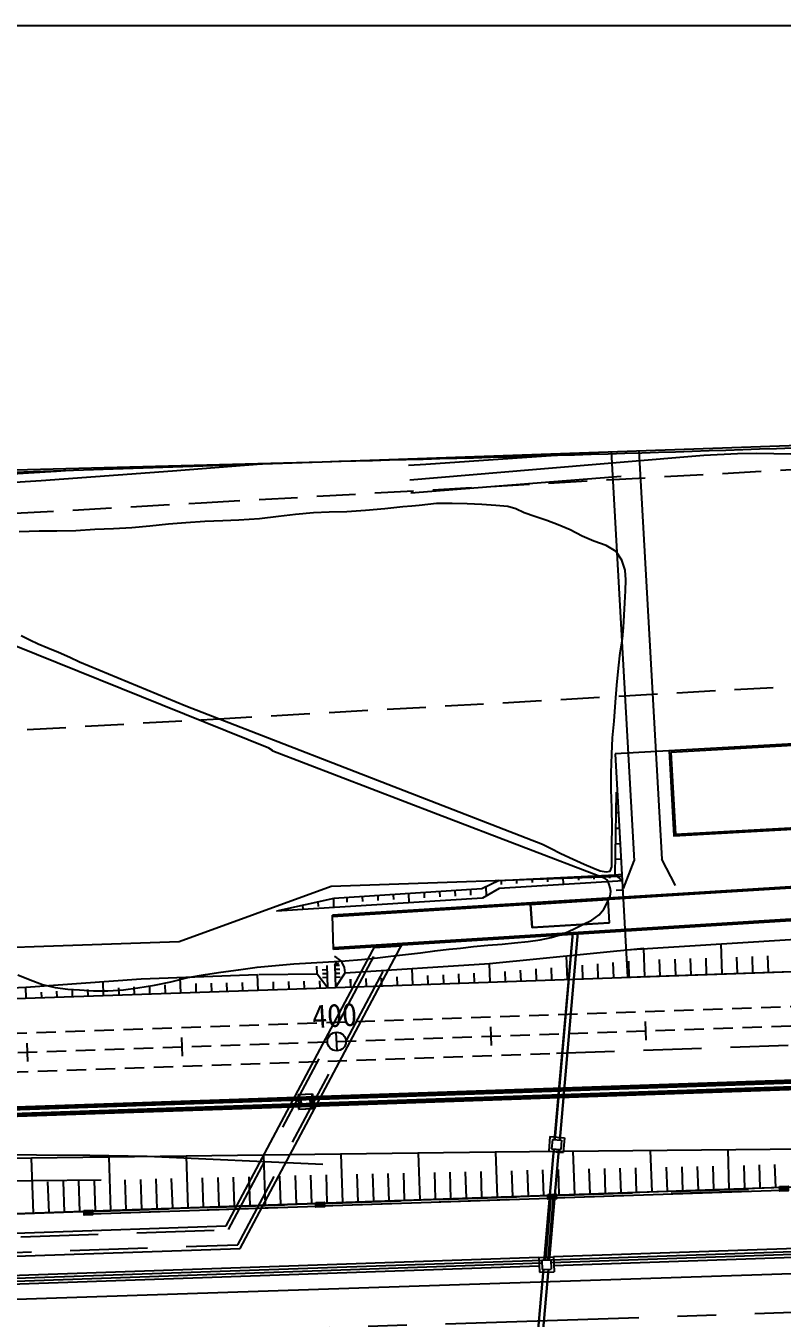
# Model space of a CAD drawing. Header units: millimetres. Extents: x 10470 to 11266, y 1103 to 1807.
# Drawn here: x 11076.4 to 11174.1, y 1452 to 1619.1 of the extents above; entities that cross this region are included whole.
import ezdxf
from ezdxf.xclip import XClip

# ---------------------------------------------------------------- set-up
doc = ezdxf.new("R2010")
doc.units = ezdxf.units.MM
doc.header["$LTSCALE"] = 10
doc.header["$MEASUREMENT"] = 0
doc.header["$XCLIPFRAME"] = 2
for name, pattern in [('CENTERX2', [4, 2.5, -0.5, 0.5, -0.5]), ('DASHED', [0.75, 0.5, -0.25]), ('DASHEDX2', [1.5, 1, -0.5]), ('HIDDEN', [0.375, 0.25, -0.125])]:
    doc.linetypes.add(name, pattern=pattern)
doc.layers.add('TX-PAPR', color=2, linetype='Continuous', plot=False)
doc.layers.add('TZ-BASE', color=253, linetype='Continuous')
doc.styles.get("Standard").update_dxf_attribs({"font": 'GulimChe.ttf'})

# ---------------------------------------------------------------- blocks, each defined once
blk = doc.blocks.new('JD-FGFJ5DTHFDFHDFHDFHDFH')
at = {"layer": 'TZ-BASE'}
for p, q in [((610.43, 83.13), (614.07, 18.53)), ((614.02, 83.33), (617.66, 18.73)), ((611.61, 16.72), (611.8, 27.4)), ((611.79, 26.75), (611.91, 26.76)), ((611.75, 24.75), (612.02, 24.76)), ((611.72, 22.74), (612.13, 22.76)), ((611.68, 20.73), (612.25, 20.77)), ((611.64, 18.73), (612.36, 18.77)), ((612.7, 14.93), (614.07, 18.53)), ((619.41, 15.34), (617.66, 18.73)), ((596.6, 15.98), (611.61, 16.72)), ((611.61, 16.72), (612.47, 16.77)), ((611.61, 16.72), (612.52, 15.92)), ((594.97, 13.98), (594.93, 15.16)), ((612.63, 15.92), (596.6, 14.92)), ((596.92, 15.47), (596.9, 16)), ((598.91, 15.58), (598.9, 16.1)), ((600.91, 15.7), (600.89, 16.2)), ((602.91, 15.81), (602.89, 16.29)), ((604.92, 15.44), (604.89, 16.39)), ((606.9, 16.03), (606.89, 16.49)), ((608.9, 16.14), (608.88, 16.59)), ((610.9, 16.26), (610.88, 16.69)), ((594.45, 13.69), (567.82, 12.02)), ((575.22, 13.63), (567.82, 12.02)), ((575.24, 12.49), (575.22, 13.63)), ((576.98, 13.16), (576.96, 13.75)), ((578.98, 13.27), (578.96, 13.88)), ((580.98, 13.39), (580.96, 14.01)), ((582.98, 13.5), (582.95, 14.14)), ((584.99, 13.1), (584.95, 14.27)), ((586.97, 13.73), (586.95, 14.4)), ((588.97, 13.85), (588.94, 14.53)), ((590.96, 13.96), (590.94, 14.66)), ((592.96, 14.08), (592.94, 14.79)), ((596.6, 14.92), (594.45, 13.69)), ((611.72, 14.73), (612.58, 14.78)), ((571.27, 12.24), (571.25, 12.77)), ((571.27, 12.24), (571.25, 12.77)), ((573.25, 12.61), (573.23, 13.2)), ((573.25, 12.61), (573.23, 13.2)), ((600.68, 12.87), (600.87, 9.88)), ((600.87, 9.88), (610.85, 10.5)), ((606.07, 9.21), (603.74, -17.54)), ((606.12, 9.21), (603.79, -17.54)), ((606.73, 9.25), (604.39, -17.59)), ((606.78, 9.25), (604.44, -17.6)), ((575.46, 2.14), (715.28, 6.98)), ((595.36, 5.23), (615.3, 7.23)), ((615.43, 3.53), (615.3, 7.23)), ((625.42, 3.87), (625.29, 7.82)), ((575.36, 4.99), (575.62, 5.53)), ((575.36, 4.99), (575.9, 5.3)), ((575.36, 4.99), (575.98, 5.01)), ((576.69, 4.03), (595.36, 5.23)), ((595.44, 2.84), (595.36, 5.23)), ((605.44, 3.18), (605.33, 6.23)), ((607.43, 3.25), (607.37, 5.04)), ((609.43, 3.32), (609.37, 5.21)), ((611.43, 3.39), (611.36, 5.38)), ((613.33, 3.46), (613.25, 5.54)), ((613.43, 3.46), (613.36, 5.55)), ((617.43, 3.6), (617.35, 5.74)), ((619.43, 3.67), (619.35, 5.81)), ((621.43, 3.74), (621.35, 5.88)), ((623.42, 3.8), (623.35, 5.95)), ((627.42, 3.94), (627.35, 6.08)), ((629.42, 4.01), (629.35, 6.15)), ((631.42, 4.08), (631.35, 6.22)), ((550.32, 3.27), (565.39, 3.8)), ((555.46, 1.45), (555.39, 3.45)), ((565.46, 1.8), (565.39, 3.8)), ((565.56, 3.8), (573.09, 3.91)), ((573.09, 3.91), (573.06, 4.91)), ((573.09, 3.91), (574.46, 2.11)), ((573.75, 4.44), (574.38, 4.46)), ((573.76, 3.94), (574.4, 3.96)), ((573.78, 3.44), (574.42, 3.46)), ((574.46, 2.11), (574.36, 4.96)), ((575.36, 4.99), (575.46, 2.14)), ((575.37, 4.49), (576, 4.51)), ((575.39, 3.99), (576.02, 4.01)), ((575.41, 3.49), (576.05, 3.52)), ((575.46, 2.14), (576.69, 4.03)), ((576.69, 4.03), (576.69, 4.03)), ((581.45, 2.35), (581.41, 3.4)), ((583.45, 2.42), (583.41, 3.5)), ((585.45, 2.49), (585.37, 4.59)), ((587.45, 2.56), (587.41, 3.69)), ((589.45, 2.63), (589.41, 3.79)), ((591.44, 2.7), (591.4, 3.89)), ((593.44, 2.77), (593.4, 3.98)), ((597.44, 2.91), (597.4, 4.2)), ((599.44, 2.97), (599.39, 4.36)), ((601.44, 3.04), (601.39, 4.53)), ((603.44, 3.11), (603.38, 4.7)), ((487.47, -0.9), (575.46, 2.14)), ((515.44, 1.47), (535.43, 2.16)), ((535.43, 2.16), (550.32, 3.27)), ((535.47, 0.76), (535.43, 2.16)), ((535.47, 0.76), (535.43, 2.16)), ((541.47, 0.97), (541.44, 1.77)), ((543.47, 1.04), (543.44, 1.88)), ((545.47, 1.11), (545.41, 2.91)), ((547.47, 1.18), (547.43, 2.11)), ((549.47, 1.25), (549.43, 2.23)), ((551.46, 1.31), (551.43, 2.34)), ((553.46, 1.38), (553.43, 2.46)), ((557.46, 1.52), (557.42, 2.65)), ((559.46, 1.59), (559.42, 2.69)), ((561.46, 1.66), (561.42, 2.73)), ((563.46, 1.73), (563.42, 2.77)), ((567.45, 1.87), (567.42, 2.86)), ((569.45, 1.94), (569.42, 2.9)), ((571.45, 2.01), (571.42, 2.94)), ((573.45, 2.08), (573.42, 2.98)), ((577.45, 2.21), (577.41, 3.21)), ((577.45, 2.21), (577.42, 3.21)), ((579.45, 2.28), (579.41, 3.3)), ((579.45, 2.28), (579.42, 3.31)), ((537.47, 0.83), (537.45, 1.54)), ((539.47, 0.9), (539.45, 1.65)), ((595.64, -5.36), (595.55, -2.96)), ((615.62, -4.67), (615.54, -2.27)), ((555.66, -6.74), (555.58, -4.34)), ((575.65, -6.05), (575.56, -3.65)), ((535.67, -7.44), (535.59, -5.04)), ((375.97, -18.78), (570.98, -12.03)), ((375.98, -18.98), (570.99, -12.23)), ((375.98, -19.13), (570.99, -12.38)), ((376, -19.63), (571.01, -12.88)), ((437.97, -17.63), (571.01, -13.03)), ((437.98, -17.83), (571.02, -13.23)), ((536.13, -19.95), (536.38, -27.04)), ((546.13, -19.81), (546.37, -26.69)), ((556.14, -19.68), (556.37, -26.35)), ((566.14, -19.55), (566.36, -26)), ((576.14, -19.42), (576.35, -25.65)), ((586.14, -19.28), (586.35, -25.31)), ((596.14, -19.15), (596.34, -24.96)), ((603.64, -18.73), (603.11, -24.72)), ((603.68, -18.74), (603.16, -24.72)), ((604.28, -18.79), (603.77, -24.7)), ((604.33, -18.79), (603.82, -24.7)), ((606.14, -19.05), (606.33, -24.61)), ((616.14, -18.96), (616.33, -24.27)), ((626.15, -18.86), (626.32, -23.92)), ((276.16, -35.93), (716.24, -20.84)), ((374.78, -32.63), (716.24, -20.81)), ((592.23, -21.69), (592.34, -25.1)), ((594.22, -21.64), (594.34, -25.03)), ((598.22, -21.55), (598.34, -24.89)), ((600.22, -21.5), (600.34, -24.82)), ((602.22, -21.46), (602.34, -24.75)), ((604.22, -21.41), (604.34, -24.68)), ((608.22, -21.32), (608.33, -24.55)), ((610.22, -21.27), (610.33, -24.48)), ((612.22, -21.23), (612.33, -24.41)), ((614.22, -21.18), (614.33, -24.34)), ((618.22, -21.09), (618.33, -24.2)), ((620.22, -21.04), (620.33, -24.13)), ((622.22, -21), (622.32, -24.06)), ((624.22, -20.95), (624.32, -23.99)), ((628.22, -20.86), (628.32, -23.85)), ((630.22, -20.81), (630.32, -23.78)), ((632.22, -20.77), (632.32, -23.71)), ((538.24, -22.98), (538.38, -26.97)), ((540.24, -22.93), (540.38, -26.9)), ((542.24, -22.87), (542.37, -26.83)), ((544.24, -22.82), (544.37, -26.76)), ((548.24, -22.72), (548.37, -26.62)), ((550.23, -22.67), (550.37, -26.55)), ((552.23, -22.62), (552.37, -26.48)), ((554.23, -22.56), (554.37, -26.41)), ((558.23, -22.47), (558.36, -26.28)), ((560.23, -22.42), (560.36, -26.21)), ((562.23, -22.38), (562.36, -26.14)), ((564.23, -22.33), (564.36, -26.07)), ((568.23, -22.24), (568.36, -25.93)), ((570.23, -22.19), (570.36, -25.86)), ((572.23, -22.15), (572.36, -25.79)), ((574.23, -22.1), (574.35, -25.72)), ((578.23, -22.01), (578.35, -25.58)), ((580.23, -21.96), (580.35, -25.51)), ((582.23, -21.92), (582.35, -25.45)), ((584.23, -21.87), (584.35, -25.38)), ((588.23, -21.78), (588.35, -25.24)), ((590.23, -21.73), (590.34, -25.17)), ((573.86, -25.75), (603.04, -24.74)), ((603.11, -24.72), (602.41, -32.75)), ((603.16, -24.72), (602.46, -32.75)), ((603.64, -25.05), (602.93, -33.08)), ((603.77, -24.7), (603.07, -32.73)), ((603.82, -24.7), (603.12, -32.72)), ((603.84, -24.72), (633.02, -23.7)), ((603.85, -25.07), (633.04, -24.06)), ((543.88, -26.79), (573.06, -25.78)), ((543.89, -27.15), (573.07, -26.14)), ((573.87, -26.11), (603.05, -25.1)), ((603.27, -25.06), (602.57, -33.09)), ((269.67, -46.87), (716.64, -32.16)), ((602.41, -32.75), (602.38, -33.1)), ((602.46, -32.75), (602.43, -33.1)), ((603.07, -32.73), (603.04, -33.08)), ((603.12, -32.72), (603.09, -33.08)), ((602.28, -34.3), (601.36, -44.86)), ((602.33, -34.3), (601.41, -44.86)), ((602.93, -34.28), (602, -44.91)), ((602.98, -34.28), (602.05, -44.92))]:
    blk.add_line(p, q, dxfattribs=at)
at = {"layer": 'TZ-BASE', "linetype": 'DASHED'}
for p, q in [((496.58, 61.33), (558.08, 64.81)), ((498.16, 33.38), (559.66, 36.85))]:
    blk.add_line(p, q, dxfattribs=at)
at = {"layer": 'TZ-BASE', "linetype": 'Continuous'}
for p, q in [((694.87, 18.95), (575.05, 11.47)), ((694.88, 18.75), (575.05, 11.27)), ((695.13, 14.76), (575.19, 7.27)), ((695.14, 14.56), (575.2, 7.07)), ((575.2, 7.07), (575.05, 11.47)), ((561.3, -28.67), (580.61, 7.62)), ((563.13, -31.61), (584.12, 7.84)), ((580.49, 7.29), (584.01, 7.51)), ((580.61, 7.41), (584.07, 7.63)), ((580.72, 7.62), (584.18, 7.83)), ((570.62, -11.69), (572.41, -11.63)), ((570.62, -11.69), (570.68, -13.59)), ((570.67, -11.69), (572.47, -11.63)), ((570.67, -11.69), (570.73, -13.59)), ((572.41, -11.63), (572.48, -13.53)), ((572.47, -11.63), (572.53, -13.52)), ((570.93, -12.03), (572.13, -11.99)), ((570.93, -12.03), (570.97, -13.23)), ((570.93, -12.03), (570.97, -13.23)), ((570.97, -13.23), (572.17, -13.19)), ((570.98, -12.03), (572.18, -11.99)), ((570.98, -12.03), (571.02, -13.23)), ((570.98, -12.03), (571.02, -13.23)), ((571.02, -13.23), (572.22, -13.19)), ((572.13, -11.99), (572.17, -13.19)), ((572.18, -11.99), (572.22, -13.19)), ((570.68, -13.59), (572.48, -13.53)), ((570.73, -13.59), (572.53, -13.52)), ((603.17, -17.14), (603.01, -19.03)), ((603.17, -17.14), (605.06, -17.3)), ((603.49, -17.51), (603.39, -18.71)), ((603.49, -17.51), (604.69, -17.62)), ((604.69, -17.62), (604.58, -18.81)), ((605.06, -17.3), (604.9, -19.19)), ((603.01, -19.03), (604.9, -19.19)), ((603.39, -18.71), (604.58, -18.81)), ((250, -39.45), (561.3, -28.67)), ((603.31, -33.07), (716.53, -29.15)), ((716.55, -29.55), (603.32, -33.47)), ((249.61, -42.46), (563.13, -31.61)), ((450.89, -38.35), (602.11, -33.11)), ((601.75, -32.77), (603.65, -32.71)), ((601.75, -32.77), (601.81, -34.67)), ((602.11, -33.11), (603.31, -33.07)), ((602.11, -33.11), (602.15, -34.31)), ((603.31, -33.07), (603.35, -34.27)), ((603.65, -32.71), (603.71, -34.61)), ((602.12, -33.51), (450.91, -38.75)), ((601.81, -34.67), (603.71, -34.61)), ((602.15, -34.31), (603.35, -34.27))]:
    blk.add_line(p, q, dxfattribs=at)
at = {"layer": 'TZ-BASE', "linetype": 'DASHEDX2'}
for p, q in [((561.61, -29.16), (581.19, 7.65)), ((562.83, -31.12), (583.54, 7.8)), ((573.86, -25.78), (603.04, -24.77)), ((603.3, -25.06), (602.6, -33.09)), ((603.6, -25.05), (602.9, -33.08)), ((603.84, -24.75), (633.03, -23.73)), ((603.85, -25.04), (633.04, -24.03)), ((543.88, -26.82), (573.06, -25.81)), ((543.89, -27.12), (573.07, -26.11)), ((573.87, -26.08), (603.05, -25.07)), ((249.94, -39.95), (561.61, -29.16)), ((451.21, -34.98), (562.83, -31.12))]:
    blk.add_line(p, q, dxfattribs=at)
at = {"layer": 'TZ-BASE', "linetype": 'CENTERX2'}
blk.add_line((269.84, -51.87), (716.81, -37.15), dxfattribs=at)
at = {"layer": 'TZ-BASE'}
for points, elevation in [([(583.51, 86.24), (580.18, 86.01), (552.91, 83.9), (518.3, 81.62)], 33), ([(584.75, 71.39), (608.73, 73.32), (621.6, 74.16), (628.9, 74.45), (633.7, 74.49), (633.9, 74.51), (634, 74.53), (634.72, 74.82), (634.87, 74.85), (636.46, 74.85), (639.09, 74.85), (641.76, 74.95), (659.23, 75.82), (681.14, 77.22), (712.77, 79.44)], 39), ([(584.9, 69.66), (587.11, 69.81), (627.25, 72.6), (629.18, 72.66), (634.97, 72.72), (635.19, 72.73), (635.36, 72.78), (636.01, 73.26), (636.13, 73.28), (636.4, 73.31), (641.69, 73.38), (644.78, 73.45), (656.24, 73.78), (668.42, 74.44), (705.34, 76.92), (712.84, 77.39)], 38), ([(584.43, 75.27), (570.74, 74.17), (551.53, 72.55), (526.05, 70.9), (506.41, 69.71), (482.85, 68.08), (481.64, 67.85), (481.24, 67.65), (481.09, 67.51), (481.32, 64.88), (481.5, 64.64), (481.9, 64.51), (483.07, 64.48), (506.58, 65.76), (537.39, 67.71), (554.38, 68.93), (584.75, 71.39)], 39), ([(585.05, 67.8), (600.93, 69.1), (623.06, 70.95), (627.4, 71.2), (629.86, 71.22), (636.56, 71.09), (636.77, 71.12), (637.6, 71.67), (637.73, 71.71), (641.33, 71.54), (648.02, 71.72), (706.81, 74.73), (712.92, 75.09)], 37), ([(585.2, 66.08), (612.4, 68.24)], 36), ([(572.18, -11.99), (715.77, -7.02)], 0), ([(572.19, -12.19), (715.77, -7.22)], 0), ([(572.19, -12.34), (715.78, -7.37)], 0), ([(572.21, -12.84), (715.79, -7.86)], 0), ([(572.21, -12.99), (715.8, -8.01)], 0), ([(572.22, -13.19), (715.81, -8.21)], 0), ([(605.25, -10.84), (715.77, -7.02)], 0), ([(605.26, -11.04), (715.77, -7.22)], 0), ([(605.26, -11.19), (715.78, -7.37)], 0), ([(605.28, -11.69), (715.79, -7.86)], 0), ([(605.28, -11.84), (715.8, -8.01)], 0), ([(605.29, -12.04), (715.81, -8.21)], 0), ([(375.97, -18.78), (604.05, -10.88)], 0), ([(375.97, -18.98), (604.06, -11.08)], 0), ([(375.98, -19.13), (604.06, -11.23)], 0), ([(376, -19.63), (604.08, -11.73)], 0), ([(437.96, -17.63), (604.08, -11.88)], 0), ([(437.97, -17.83), (604.09, -12.08)], 0), ([(525.86, -19.44), (536.81, -19.5), (543.7, -19.54), (551.09, -19.66), (573.82, -20.69)], 37), ([(527.45, -22.9), (545.14, -22.74)], 38)]:
    blk.add_lwpolyline(points, dxfattribs=dict(at, elevation=elevation))
at = {"layer": 'TZ-BASE', "linetype": 'DASHED'}
blk.add_lwpolyline([(558.08, 64.81), (712.98, 73.56)], dxfattribs=at)
at = {"layer": 'TZ-BASE', "linetype": 'DASHED', "flags": 128}
blk.add_lwpolyline([(559.66, 36.85), (713.94, 45.57)], dxfattribs=at)
at = {"layer": 'TZ-BASE'}
for points in [[(611.59, 32.35), (613.22, 3.46), (688.19, 6.05), (686.47, 36.56)], [(638.55, 33.87), (611.59, 32.35)], [(596.6, 15.98), (594.37, 14.89), (575.22, 13.63)], [(613.02, 7.01), (669.91, 10.6)], [(572.13, -12.18), (715.77, -7.21)], [(572.14, -12.33), (715.78, -7.36)], [(572.16, -12.83), (715.79, -7.86)], [(572.16, -12.98), (715.8, -8.01)], [(572.43, -11.97), (715.76, -7.01)], [(572.47, -13.17), (715.81, -8.21)], [(375.92, -18.78), (570.63, -12.04)], [(375.93, -18.98), (570.93, -12.22)], [(375.93, -19.13), (570.94, -12.37)], [(375.95, -19.63), (570.96, -12.87)], [(437.92, -17.63), (570.96, -13.02)], [(437.92, -17.83), (570.67, -13.23)], [(716.15, -18.01), (596.11, -19.15), (516.13, -20.21), (456.13, -22.31)]]:
    blk.add_lwpolyline(points, dxfattribs=at)
for points in [[(618.58, 32.73), (619.2, 21.75), (639.17, 22.87), (638.55, 33.86)], [(618.79, 32.54), (619.39, 21.96), (638.96, 23.06), (638.36, 33.65)], [(610.66, 13.5), (610.85, 10.5), (600.87, 9.88), (600.68, 12.87)]]:
    blk.add_lwpolyline(points, close=True, dxfattribs=at)
at = {"layer": 'TZ-BASE', "linetype": 'ByBlock'}
blk.add_lwpolyline([(612.33, 16.47), (574.91, 15.21), (555.25, 8.05), (475.3, 5.28), (399.29, 4.17), (376.39, 3.84), (336.56, 3.27), (336.56, 3.27)], dxfattribs=at)
at = {"layer": 'TZ-BASE', "linetype": 'HIDDEN'}
for points in [[(275.73, -12.55), (281.21, -12.41), (301.2, -11.82), (321.19, -11.16), (339.43, -10.53), (375.64, -9.28), (715.44, 2.49)], [(375.81, -14.27), (604.01, -6.37)]]:
    blk.add_lwpolyline(points, dxfattribs=at)
at = {"layer": 'TZ-BASE', "linetype": 'HIDDEN', "flags": 128}
blk.add_lwpolyline([(275.78, -15.05), (279.13, -14.97), (299.12, -14.38), (319.11, -13.73), (339.1, -13.04), (340.07, -13.01), (375.73, -11.78), (402.92, -10.83), (502.86, -7.37), (601.6, -3.95), (701.54, -0.48), (715.52, 0)], dxfattribs=at)
at = {"layer": 'TZ-BASE', "linetype": 'HIDDEN', "ltscale": 3}
blk.add_lwpolyline([(604.01, -6.37), (715.61, -2.51)], dxfattribs=at)
at = {"layer": 'TZ-BASE', "linetype": 'Continuous'}
for points in [[(602.89, -24.63), (603.98, -24.59), (604.01, -25.19), (602.91, -25.23), (602.89, -24.63)], [(603.04, -24.77), (603.84, -24.75), (603.85, -25.04), (603.05, -25.07), (603.04, -24.77)], [(632.87, -23.59), (633.97, -23.55), (633.99, -24.15), (632.89, -24.19), (632.87, -23.59)], [(633.02, -23.73), (633.82, -23.71), (633.84, -24.01), (633.04, -24.03), (633.02, -23.73)], [(542.92, -26.7), (544.02, -26.67), (544.05, -27.27), (542.95, -27.3), (542.92, -26.7)], [(572.91, -25.67), (574, -25.63), (574.03, -26.23), (572.93, -26.27), (572.91, -25.67)], [(573.06, -25.81), (573.86, -25.78), (573.87, -26.08), (573.07, -26.11), (573.06, -25.81)], [(543.08, -26.85), (543.88, -26.82), (543.89, -27.12), (543.09, -27.15), (543.08, -26.85)], [(716.52, -28.8), (603.65, -32.71)], [(603.68, -33.81), (716.56, -29.9)], [(601.75, -32.77), (451.23, -37.98)], [(451.27, -39.08), (601.79, -33.87)]]:
    blk.add_lwpolyline(points, dxfattribs=at)
at = {"layer": 'TZ-BASE'}
for points in [[(584.48, 74.62, 39.44), (584.82, 74.65, 39.44), (592.35, 75.35, 39.44), (596.44, 75.83, 39.45), (600.55, 76.21, 39.45), (604.3, 76.46, 39.45), (608.31, 76.73, 39.45), (612, 77.03, 39.45), (616.27, 77.36, 39.45), (620.42, 77.59, 39.45), (623.94, 77.82, 39.45), (628.46, 78.08, 39.45), (631.85, 78.1, 39.45), (635.92, 78.24, 39.46)], [(584.2, 77.97, 38.03), (537.34, 74.46, 37.96), (497.44, 71.98, 37.96), (468.52, 69.61, 37.91), (466.71, 69.65, 37.85), (464.91, 69.96, 37.65), (462.71, 70.39, 37.59), (460.77, 70.65, 37.73), (458.43, 70.83, 37.73), (455.84, 70.87, 37.73), (454.08, 70.9, 37.73), (449.5, 70.98, 37.72), (446.1, 70.76, 37.51), (444.45, 71.18, 37.18), (439.81, 72.19, 37.18), (429.81, 73.89, 35.97), (425.07, 74.69, 35.03), (420.67, 75.47, 33.72), (417.41, 76.19, 33.72), (414.89, 76.75, 33.46)], [(533.42, 71.09, 39.39), (536.86, 71.32, 39.39), (540.68, 71.59, 39.41), (543.89, 71.8, 39.51), (548.34, 72.1, 39.54), (551.67, 72.32, 39.54), (554.86, 72.44, 39.54), (558, 72.58, 39.53), (560.7, 72.75, 39.53), (564.41, 72.88, 39.52), (567.15, 73.08, 39.52), (573.7, 73.74, 39.51), (577.3, 74.04, 39.44), (580.81, 74.31, 39.44), (584.48, 74.62, 39.44)], [(584.7, 72.06, 39.47), (585.01, 72.1, 39.46), (592.85, 72.8, 39.46), (597.04, 73.09, 39.46), (601.21, 73.36, 39.46), (605.78, 73.73, 39.46), (609.38, 74.07, 39.47), (613.19, 74.43, 39.58), (618.63, 74.94, 39.63), (624.44, 75.41, 39.63), (628.34, 75.64, 39.59), (633.19, 75.66, 39.49), (634.38, 75.56, 39.5)], [(532.26, 68.47, 39.45), (535.75, 68.69, 39.36), (539.38, 68.92, 39.25), (542.95, 69.15, 39.26), (547.4, 69.42, 39.33), (552.42, 69.72, 39.37), (555.63, 69.89, 39.42), (561.77, 70.2, 39.47), (565.32, 70.39, 39.52), (570.66, 70.71, 39.52), (576.97, 71.24, 39.52), (581.02, 71.63, 39.5), (584.7, 72.06, 39.47)], [(585.34, 64.38, 35.72), (584.17, 64.27, 35.72), (581.81, 64.04, 35.72), (579.33, 63.81, 35.72), (576.9, 63.65, 35.72), (574.65, 63.61, 35.72), (572.61, 63.53, 35.72), (570.28, 63.29, 35.72), (568.09, 63.02, 35.72), (565.62, 62.74, 35.72), (562.95, 62.58, 35.69), (560.89, 62.47, 35.69), (558.56, 62.39, 35.75), (556.1, 62.22, 35.78), (553.85, 62.03, 35.78), (551.43, 61.78, 35.75), (549.12, 61.58, 35.69), (546.77, 61.46, 35.64), (544.36, 61.34, 35.64), (541.87, 61.2, 35.64), (539.45, 61.16, 35.66), (537.14, 61.13, 35.66), (534.58, 61.04, 35.64)], [(534.8, 47.64, 35.47), (535.94, 47.11, 35.47), (537, 46.56, 35.52), (538.28, 46.04, 35.64), (539.65, 45.51, 35.66), (541.13, 44.87, 35.66), (542.34, 44.26, 35.66), (556.11, 38.55, 35.58), (588.56, 25.98, 35.66)], [(602.2, 20.69, 35.69), (603.23, 20.14, 35.69), (604.59, 19.46, 35.72), (606.16, 18.75, 35.75), (607.61, 18.08, 35.75), (608.72, 17.6, 35.75), (609.66, 17.24, 35.75), (610.43, 17.11, 35.66), (610.94, 17.18, 35.64), (611.18, 17.74, 35.58), (611.19, 18.89, 35.58), (611.18, 20.68, 35.58), (611.2, 22.88, 35.49), (611.18, 25.33, 35.44), (611.11, 27.72, 35.38), (611.11, 29.88, 35.41), (611.18, 32.29, 35.35), (611.26, 34.43, 35.24), (611.49, 36.57, 35.24), (611.67, 39.02, 35.24), (611.83, 41.24, 35.29), (612.02, 43.43, 35.49), (612.27, 45.43, 35.66), (612.57, 47.23, 35.75), (612.69, 48.69, 35.72), (612.76, 50.28, 35.69), (612.86, 51.89, 35.69), (612.94, 53.43, 35.69), (613, 54.85, 35.69), (612.89, 56.08, 35.69), (612.48, 57.41, 35.69), (611.72, 58.51, 35.69), (610.46, 59.27, 35.69), (608.86, 59.83, 35.66), (607.32, 60.48, 35.58), (605.77, 61.31, 35.55), (604.23, 61.96, 35.55), (602.77, 62.54, 35.55), (601.2, 63.05, 35.55), (599.86, 63.53, 35.55), (598.78, 64.02, 35.55), (597.71, 64.31, 35.52), (596.18, 64.47, 35.49), (594.35, 64.6, 35.55), (592.49, 64.66, 35.66), (590.55, 64.74, 35.69), (588.53, 64.7, 35.69), (586.25, 64.47, 35.72), (585.34, 64.38, 35.72)], [(588.68, 24.52, 35.8), (567.36, 32.69, 35.86), (567.32, 32.8, 35.89), (566.85, 33.08, 35.94), (522.95, 50.77, 35.49)], [(588.56, 25.98, 35.66), (602.2, 20.69, 35.69)], [(590.14, 7.1, 35.49), (591.6, 7.24, 35.49), (593.28, 7.42, 35.49), (595.13, 7.59, 35.49), (597.01, 7.76, 35.46), (598.61, 7.92, 35.46), (600.34, 8.1, 35.43), (601.93, 8.32, 35.43), (603.34, 8.6, 35.43), (604.5, 8.93, 35.4), (605.49, 9.33, 35.34), (606.49, 9.81, 35.34), (607.52, 10.33, 35.37), (608.6, 10.85, 35.46), (609.52, 11.53, 35.49), (610.13, 12.28, 35.49), (610.62, 13.18, 35.49), (610.97, 13.95, 35.49), (611.06, 14.54, 35.49), (610.94, 15.02, 35.54), (610.85, 15.47, 35.57), (610.69, 15.79, 35.6), (610.54, 16.06, 35.66), (610.31, 16.23, 35.74), (588.68, 24.52, 35.8)], [(534.39, 3.78, 35.26), (535.98, 3.11, 35.26), (537.56, 2.52, 35.26), (539.2, 2.14, 35.26), (540.85, 1.93, 35.26), (542.37, 1.82, 35.23), (544.17, 1.72, 35.17), (546.02, 1.72, 35.17), (548.05, 1.85, 35.17), (549.89, 2.11, 35.17), (552.07, 2.44, 35.17), (554.15, 2.87, 35.17), (556.38, 3.41, 35.17), (558.66, 3.83, 35.17), (560.62, 4.1, 35.17), (562.91, 4.42, 35.17), (565.32, 4.75, 35.2), (567.71, 4.99, 35.2), (570.08, 5.18, 35.2), (572.31, 5.34, 35.23), (574.55, 5.44, 35.26), (576.7, 5.57, 35.34), (578.81, 5.74, 35.37), (580.89, 5.97, 35.4), (582.62, 6.18, 35.4), (584.52, 6.41, 35.4), (586.46, 6.62, 35.46), (588.3, 6.88, 35.49), (590.09, 7.09, 35.49), (590.14, 7.1, 35.49)]]:
    blk.add_polyline3d(points, dxfattribs=at)
blk.add_circle((575.61, -4.85), 1.2, dxfattribs=at)
for centre, radius, start, end in [((630.68, 69.66), 5, 3.2263, 93.2263), ((574.5, 4.11), 2.19, 358.0678, 68.0678)]:
    blk.add_arc(centre, radius, start, end, dxfattribs=at)
blk.add_text('400', height=3, rotation=3.3022, dxfattribs=at).set_placement((572.51, -3.13))

msp = doc.modelspace()

# ---------------------------------------------------------------- linework, layer by layer
at = {"layer": 'TX-PAPR'}
msp.add_lwpolyline([(10469.89, 1103.05), (11265.89, 1103.05), (11265.89, 1619.05), (10469.89, 1619.05)], close=True, dxfattribs=at)
at = {"layer": 'TX-PAPR', "flags": 128}
msp.add_lwpolyline([(11259.07, 1417.61, -0.004683), (11118.45, 1412.74, 0.004124), (10803.22, 1402.18, -0.050728), (10528.82, 1418.56), (10553.09, 1566.58, 0.05068), (10796.96, 1552.05, -0.004124), (11114.66, 1562.69, 0.00473), (11253.88, 1567.53), (11259.07, 1417.61)], format="xyb", dxfattribs=at)

# ---------------------------------------------------------------- block references
at = {"layer": 'TZ-BASE'}
ref = msp.add_blockref('JD-FGFJ5DTHFDFHDFHDFHDFH', (10540.95, 1492.57), dxfattribs=at)
XClip(ref).set_block_clipping_path([(718.1172560329, -74.9584290319), (577.4998395002, -79.8277429005), (262.2652929114, -90.3914462406), (-12.135603591, -74.0117691057), (12.135603591, 74.0117691059), (256.0050830326, 59.4778627331), (573.7128468014, 70.1244451005), (712.9272455615, 74.9584853945)])

doc.saveas('drawing.dxf')
